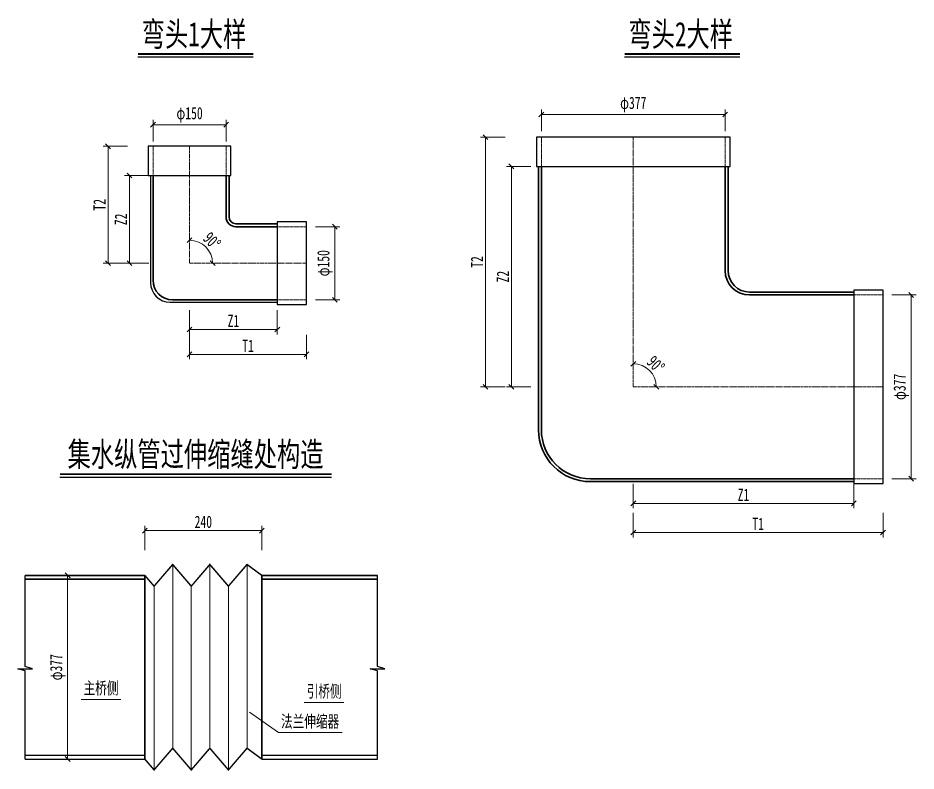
# Model space of a CAD drawing. Header units: millimetres. Extents: x 44523 to 62193, y -26655 to -567.
# Drawn here: x 50868 to 52710, y -26486 to -24940 of the extents above; entities that cross this region are included whole.
import ezdxf
from ezdxf.enums import TextEntityAlignment as Align

# ---------------------------------------------------------------- set-up
doc = ezdxf.new("R2010")
doc.units = ezdxf.units.MM
doc.linetypes.add('CENTER2', pattern=[28.575, 19.05, -3.175, 3.175, -3.175])
doc.linetypes.add('DASHED', pattern=[0.75, 0.5, -0.25])
doc.layers.get('Defpoints').update_dxf_attribs({"color": 8})
for name, color, linetype, lineweight in [('DASHED', 4, 'DASHED', 15), ('Dim', 4, 'Continuous', 15), ('中心线', 2, 'CENTER2', 15), ('文字', 7, 'Continuous', 15), ('标注线及字体', 2, 'Continuous', 15), ('细实线', 4, 'Continuous', 15), ('结构轮廓', 1, 'Continuous', 35)]:
    doc.layers.add(name, color=color, linetype=linetype, lineweight=lineweight)
doc.layers.add('泄水管', color=1, linetype='Continuous')
doc.styles.add('111', font='', dxfattribs={"width": 0.7})
doc.styles.add('BM_Dim', font='', dxfattribs={"width": 0.85})
doc.styles.get('111').set_extended_font_data('仿宋_GB2312')
doc.styles.get('BM_Dim').set_extended_font_data('仿宋_GB2312')
doc.dimstyles.new('200', dxfattribs={"dimscale": 0, "dimtxt": 2.5, "dimasz": 1, "dimexe": 1, "dimexo": 1, "dimgap": 0.6, "dimtad": 1, "dimdec": 0, "dimdsep": 46, "dimtxsty": '111', "dimblk": 'OBLIQUE', "dimcen": 0, "dimclrd": 4, "dimclre": 4, "dimclrt": 4, "dimadec": 1, "dimazin": 2, "dimtfac": 1, "dimtdec": 0, "dimtix": 1, "dimtmove": 2, "dimatfit": 3, "dimfxl": 4, "dimfxlon": 1, "dimtolj": 1, "dimlwd": -1, "dimlwe": -1, "dimarcsym": 0})

# ---------------------------------------------------------------- blocks, each defined once
blk = doc.blocks.new('_Oblique')
at = {"color": 0, "linetype": 'ByBlock', "lineweight": -2}
blk.add_line((-0.5, -0.5), (0.5, 0.5), dxfattribs=at)
blk = doc.blocks.new('*D94')
at = {"layer": 'Defpoints', "color": 0}
for p in [(51294.8, -25159.3), (51144.8, -25203.5), (51294.8, -25203.5)]:
    blk.add_point(p, dxfattribs=at)
at = {"layer": '细实线', "color": 4}
for p, q in [((51144.8, -25193.5), (51144.8, -25149.3)), ((51144.8, -25159.3), (51294.8, -25159.3)), ((51294.8, -25193.5), (51294.8, -25149.3))]:
    blk.add_line(p, q, dxfattribs=at)
at = {"layer": '细实线', "color": 4, "xscale": 10, "yscale": 10, "zscale": 10, "rotation": 180}
blk.add_blockref('_Oblique', (51144.8, -25159.3), dxfattribs=at)
at = {"layer": '细实线', "color": 4, "xscale": 10, "yscale": 10, "zscale": 10}
blk.add_blockref('_Oblique', (51294.8, -25159.3), dxfattribs=at)
at = {"layer": '细实线', "color": 4, "insert": (51219.8, -25139), "char_height": 25, "attachment_point": 5, "style": '111'}
blk.add_mtext('\\A1;φ150', dxfattribs=at)
blk = doc.blocks.new('*D95')
at = {"layer": 'Defpoints', "color": 0}
for p in [(51459.8, -25368.5), (51459.8, -25518.5), (51517.9, -25518.5)]:
    blk.add_point(p, dxfattribs=at)
at = {"layer": '细实线', "color": 4}
for p, q in [((51477.9, -25368.5), (51527.9, -25368.5)), ((51517.9, -25368.5), (51517.9, -25518.5)), ((51477.9, -25518.5), (51527.9, -25518.5))]:
    blk.add_line(p, q, dxfattribs=at)
at = {"layer": '细实线', "color": 4, "xscale": 10, "yscale": 10, "zscale": 10}
for p, rotation in [((51517.9, -25368.5), 90), ((51517.9, -25518.5), 270)]:
    blk.add_blockref('_Oblique', p, dxfattribs=dict(at, rotation=rotation))
at = {"layer": '细实线', "color": 4, "insert": (51497.6, -25443.5), "char_height": 25, "attachment_point": 5, "rotation": 90, "style": '111'}
blk.add_mtext('\\A1;φ150', dxfattribs=at)
blk = doc.blocks.new('*D96')
at = {"layer": 'Defpoints', "color": 0}
for p in [(51219.8, -25443.5), (51399.8, -25443.5), (51399.8, -25579.5)]:
    blk.add_point(p, dxfattribs=at)
at = {"layer": '细实线', "color": 4}
for p, q in [((51219.8, -25539.5), (51219.8, -25589.5)), ((51399.8, -25539.5), (51399.8, -25589.5)), ((51219.8, -25579.5), (51399.8, -25579.5))]:
    blk.add_line(p, q, dxfattribs=at)
at = {"layer": '细实线', "color": 4, "xscale": 10, "yscale": 10, "zscale": 10, "rotation": 180}
blk.add_blockref('_Oblique', (51219.8, -25579.5), dxfattribs=at)
at = {"layer": '细实线', "color": 4, "xscale": 10, "yscale": 10, "zscale": 10}
blk.add_blockref('_Oblique', (51399.8, -25579.5), dxfattribs=at)
at = {"layer": '细实线', "color": 4, "insert": (51309.8, -25561.9), "char_height": 25, "attachment_point": 5, "style": '111'}
blk.add_mtext('\\A1;Z1', dxfattribs=at)
blk = doc.blocks.new('*D97')
at = {"layer": 'Defpoints', "color": 0}
for p in [(51219.8, -25443.5), (51459.8, -25443.5), (51459.8, -25630.5)]:
    blk.add_point(p, dxfattribs=at)
at = {"layer": '细实线', "color": 4}
for p, q in [((51219.8, -25590.5), (51219.8, -25640.5)), ((51459.8, -25590.5), (51459.8, -25640.5)), ((51219.8, -25630.5), (51459.8, -25630.5))]:
    blk.add_line(p, q, dxfattribs=at)
at = {"layer": '细实线', "color": 4, "xscale": 10, "yscale": 10, "zscale": 10, "rotation": 180}
blk.add_blockref('_Oblique', (51219.8, -25630.5), dxfattribs=at)
at = {"layer": '细实线', "color": 4, "xscale": 10, "yscale": 10, "zscale": 10}
blk.add_blockref('_Oblique', (51459.8, -25630.5), dxfattribs=at)
at = {"layer": '细实线', "color": 4, "insert": (51339.8, -25612.9), "char_height": 25, "attachment_point": 5, "style": '111'}
blk.add_mtext('\\A1;T1', dxfattribs=at)
blk = doc.blocks.new('*D98')
at = {"layer": 'Defpoints', "color": 0}
for p in [(51096.5, -25263.5), (51219.8, -25263.5), (51219.8, -25443.5)]:
    blk.add_point(p, dxfattribs=at)
at = {"layer": '细实线', "color": 4}
for p, q in [((51136.5, -25263.5), (51086.5, -25263.5)), ((51096.5, -25443.5), (51096.5, -25263.5)), ((51136.5, -25443.5), (51086.5, -25443.5))]:
    blk.add_line(p, q, dxfattribs=at)
at = {"layer": '细实线', "color": 4, "xscale": 10, "yscale": 10, "zscale": 10}
for p, rotation in [((51096.5, -25263.5), 90), ((51096.5, -25443.5), 270)]:
    blk.add_blockref('_Oblique', p, dxfattribs=dict(at, rotation=rotation))
at = {"layer": '细实线', "color": 4, "insert": (51078.9, -25353.5), "char_height": 25, "attachment_point": 5, "rotation": 90, "style": '111'}
blk.add_mtext('\\A1;Z2', dxfattribs=at)
blk = doc.blocks.new('*D99')
at = {"layer": 'Defpoints', "color": 0}
for p in [(51219.8, -25203.5), (51052.6, -25443.5), (51219.8, -25443.5)]:
    blk.add_point(p, dxfattribs=at)
at = {"layer": '细实线', "color": 4}
for p, q in [((51092.6, -25203.5), (51042.6, -25203.5)), ((51052.6, -25203.5), (51052.6, -25443.5)), ((51092.6, -25443.5), (51042.6, -25443.5))]:
    blk.add_line(p, q, dxfattribs=at)
at = {"layer": '细实线', "color": 4, "xscale": 10, "yscale": 10, "zscale": 10}
for p, rotation in [((51052.6, -25203.5), 90), ((51052.6, -25443.5), 270)]:
    blk.add_blockref('_Oblique', p, dxfattribs=dict(at, rotation=rotation))
at = {"layer": '细实线', "color": 4, "insert": (51035, -25323.5), "char_height": 25, "attachment_point": 5, "rotation": 90, "style": '111'}
blk.add_mtext('\\A1;T2', dxfattribs=at)
blk = doc.blocks.new('*D100')
at = {"layer": 'Defpoints', "color": 0}
for p in [(51219.8, -25307.1), (51260.7, -25419.9), (51219.8, -25443.5), (51219.8, -25443.5), (51381.5, -25443.5)]:
    blk.add_point(p, dxfattribs=at)
at = {"layer": '细实线', "color": 4}
blk.add_arc((51219.8, -25443.5), 47.2, 0, 90, dxfattribs=at)
at = {"layer": '细实线', "color": 4, "xscale": 10, "yscale": 10, "zscale": 10}
for p, rotation in [((51219.8, -25396.3), 179.9999999999572), ((51267, -25443.5), 270)]:
    blk.add_blockref('_Oblique', p, dxfattribs=dict(at, rotation=rotation))
at = {"layer": '细实线', "color": 4, "insert": (51265.8, -25397.5), "char_height": 25, "attachment_point": 5, "rotation": 315, "style": '111'}
blk.add_mtext('\\A1;90%%d', dxfattribs=at)
blk = doc.blocks.new('*D112')
at = {"layer": 'Defpoints', "color": 0}
for p in [(50994.5, -26084), (50969.6, -26461), (50994.5, -26461)]:
    blk.add_point(p, dxfattribs=at)
at = {"layer": '细实线', "color": 4}
for p, q in [((50984.5, -26084), (50959.6, -26084)), ((50969.6, -26084), (50969.6, -26461)), ((50984.5, -26461), (50959.6, -26461))]:
    blk.add_line(p, q, dxfattribs=at)
at = {"layer": '细实线', "color": 4, "xscale": 10, "yscale": 10, "zscale": 10}
for p, rotation in [((50969.6, -26084), 90), ((50969.6, -26461), 270)]:
    blk.add_blockref('_Oblique', p, dxfattribs=dict(at, rotation=rotation))
at = {"layer": '细实线', "color": 4, "insert": (50949.4, -26272.5), "char_height": 25, "attachment_point": 5, "rotation": 90, "style": '111'}
blk.add_mtext('\\A1;φ377', dxfattribs=at)
blk = doc.blocks.new('*D113')
at = {"layer": 'Defpoints', "color": 0}
for p in [(51368, -25992.2), (51128, -26124.8), (51368, -26124.8)]:
    blk.add_point(p, dxfattribs=at)
at = {"layer": '细实线', "color": 4}
for p, q in [((51128, -26032.2), (51128, -25982.2)), ((51128, -25992.2), (51368, -25992.2)), ((51368, -26032.2), (51368, -25982.2))]:
    blk.add_line(p, q, dxfattribs=at)
at = {"layer": '细实线', "color": 4, "xscale": 10, "yscale": 10, "zscale": 10, "rotation": 180}
blk.add_blockref('_Oblique', (51128, -25992.2), dxfattribs=at)
at = {"layer": '细实线', "color": 4, "xscale": 10, "yscale": 10, "zscale": 10}
blk.add_blockref('_Oblique', (51368, -25992.2), dxfattribs=at)
at = {"layer": '细实线', "color": 4, "insert": (51248, -25974.3), "char_height": 25, "attachment_point": 5, "style": '111'}
blk.add_mtext('\\A1;240', dxfattribs=at)
blk = doc.blocks.new('*D136')
at = {"layer": 'Defpoints', "color": 0}
for p in [(52318.6, -25138.2), (51941.6, -25182.4), (52318.6, -25182.4)]:
    blk.add_point(p, dxfattribs=at)
at = {"layer": '细实线', "color": 4}
for p, q in [((51941.6, -25172.4), (51941.6, -25128.2)), ((52318.6, -25172.4), (52318.6, -25128.2)), ((51941.6, -25138.2), (52318.6, -25138.2))]:
    blk.add_line(p, q, dxfattribs=at)
at = {"layer": '细实线', "color": 4, "xscale": 10, "yscale": 10, "zscale": 10, "rotation": 180}
blk.add_blockref('_Oblique', (51941.6, -25138.2), dxfattribs=at)
at = {"layer": '细实线', "color": 4, "xscale": 10, "yscale": 10, "zscale": 10}
blk.add_blockref('_Oblique', (52318.6, -25138.2), dxfattribs=at)
at = {"layer": '细实线', "color": 4, "insert": (52130.1, -25117.9), "char_height": 25, "attachment_point": 5, "style": '111'}
blk.add_mtext('\\A1;φ377', dxfattribs=at)
blk = doc.blocks.new('*D137')
at = {"layer": 'Defpoints', "color": 0}
for p in [(52642.1, -25508.7), (52642.1, -25885.7), (52700.2, -25885.7)]:
    blk.add_point(p, dxfattribs=at)
at = {"layer": '细实线', "color": 4}
for p, q in [((52660.2, -25508.7), (52710.2, -25508.7)), ((52700.2, -25508.7), (52700.2, -25885.7)), ((52660.2, -25885.7), (52710.2, -25885.7))]:
    blk.add_line(p, q, dxfattribs=at)
at = {"layer": '细实线', "color": 4, "xscale": 10, "yscale": 10, "zscale": 10}
for p, rotation in [((52700.2, -25508.7), 90), ((52700.2, -25885.7), 270)]:
    blk.add_blockref('_Oblique', p, dxfattribs=dict(at, rotation=rotation))
at = {"layer": '细实线', "color": 4, "insert": (52679.9, -25697.2), "char_height": 25, "attachment_point": 5, "rotation": 90, "style": '111'}
blk.add_mtext('\\A1;φ377', dxfattribs=at)
blk = doc.blocks.new('*D138')
at = {"layer": 'Defpoints', "color": 0}
for p in [(52130.1, -25697.2), (52582.5, -25697.2), (52582.5, -25936.3)]:
    blk.add_point(p, dxfattribs=at)
at = {"layer": '细实线', "color": 4}
for p, q in [((52130.1, -25896.3), (52130.1, -25946.3)), ((52582.5, -25896.3), (52582.5, -25946.3)), ((52130.1, -25936.3), (52582.5, -25936.3))]:
    blk.add_line(p, q, dxfattribs=at)
at = {"layer": '细实线', "color": 4, "xscale": 10, "yscale": 10, "zscale": 10, "rotation": 180}
blk.add_blockref('_Oblique', (52130.1, -25936.3), dxfattribs=at)
at = {"layer": '细实线', "color": 4, "xscale": 10, "yscale": 10, "zscale": 10}
blk.add_blockref('_Oblique', (52582.5, -25936.3), dxfattribs=at)
at = {"layer": '细实线', "color": 4, "insert": (52356.3, -25918.6), "char_height": 25, "attachment_point": 5, "style": '111'}
blk.add_mtext('\\A1;Z1', dxfattribs=at)
blk = doc.blocks.new('*D139')
at = {"layer": 'Defpoints', "color": 0}
for p in [(52130.1, -25697.2), (52642.5, -25697.2), (52642.5, -25996)]:
    blk.add_point(p, dxfattribs=at)
at = {"layer": '细实线', "color": 4}
for p, q in [((52130.1, -25956), (52130.1, -26006)), ((52642.5, -25956), (52642.5, -26006)), ((52130.1, -25996), (52642.5, -25996))]:
    blk.add_line(p, q, dxfattribs=at)
at = {"layer": '细实线', "color": 4, "xscale": 10, "yscale": 10, "zscale": 10, "rotation": 180}
blk.add_blockref('_Oblique', (52130.1, -25996), dxfattribs=at)
at = {"layer": '细实线', "color": 4, "xscale": 10, "yscale": 10, "zscale": 10}
blk.add_blockref('_Oblique', (52642.5, -25996), dxfattribs=at)
at = {"layer": '细实线', "color": 4, "insert": (52386.3, -25978.4), "char_height": 25, "attachment_point": 5, "style": '111'}
blk.add_mtext('\\A1;T1', dxfattribs=at)
blk = doc.blocks.new('*D140')
at = {"layer": 'Defpoints', "color": 0}
for p in [(51880, -25244.8), (52130.1, -25244.8), (52130.1, -25697.2)]:
    blk.add_point(p, dxfattribs=at)
at = {"layer": '细实线', "color": 4}
for p, q in [((51920, -25244.8), (51870, -25244.8)), ((51880, -25697.2), (51880, -25244.8)), ((51920, -25697.2), (51870, -25697.2))]:
    blk.add_line(p, q, dxfattribs=at)
at = {"layer": '细实线', "color": 4, "xscale": 10, "yscale": 10, "zscale": 10}
for p, rotation in [((51880, -25244.8), 90), ((51880, -25697.2), 270)]:
    blk.add_blockref('_Oblique', p, dxfattribs=dict(at, rotation=rotation))
at = {"layer": '细实线', "color": 4, "insert": (51862.4, -25471), "char_height": 25, "attachment_point": 5, "rotation": 90, "style": '111'}
blk.add_mtext('\\A1;Z2', dxfattribs=at)
blk = doc.blocks.new('*D141')
at = {"layer": 'Defpoints', "color": 0}
for p in [(52130.1, -25184.8), (51827, -25697.2), (52130.1, -25697.2)]:
    blk.add_point(p, dxfattribs=at)
at = {"layer": '细实线', "color": 4}
for p, q in [((51867, -25184.8), (51817, -25184.8)), ((51827, -25184.8), (51827, -25697.2)), ((51867, -25697.2), (51817, -25697.2))]:
    blk.add_line(p, q, dxfattribs=at)
at = {"layer": '细实线', "color": 4, "xscale": 10, "yscale": 10, "zscale": 10}
for p, rotation in [((51827, -25184.8), 90), ((51827, -25697.2), 270)]:
    blk.add_blockref('_Oblique', p, dxfattribs=dict(at, rotation=rotation))
at = {"layer": '细实线', "color": 4, "insert": (51809.4, -25441), "char_height": 25, "attachment_point": 5, "rotation": 90, "style": '111'}
blk.add_mtext('\\A1;T2', dxfattribs=at)
blk = doc.blocks.new('*D142')
at = {"layer": 'Defpoints', "color": 0}
for p in [(52130.1, -25560.8), (52171, -25673.6), (52130.1, -25697.2), (52130.1, -25697.2), (52291.8, -25697.2)]:
    blk.add_point(p, dxfattribs=at)
at = {"layer": '细实线', "color": 4}
blk.add_arc((52130.1, -25697.2), 47.2, 0, 90, dxfattribs=at)
at = {"layer": '细实线', "color": 4, "xscale": 10, "yscale": 10, "zscale": 10}
for p, rotation in [((52130.1, -25650), 179.9999999999572), ((52177.3, -25697.2), 270)]:
    blk.add_blockref('_Oblique', p, dxfattribs=dict(at, rotation=rotation))
at = {"layer": '细实线', "color": 4, "insert": (52176.1, -25651.1), "char_height": 25, "attachment_point": 5, "rotation": 315, "style": '111'}
blk.add_mtext('\\A1;90%%d', dxfattribs=at)

msp = doc.modelspace()

# ---------------------------------------------------------------- linework, layer by layer
at = {"color": 4}
for p, q in [((51113.8, -25020.1), (51350.3, -25020.1)), ((52112.4, -25020.1), (52348.9, -25020.1)), ((50953.9, -25882.6), (51511.1, -25882.6))]:
    msp.add_line(p, q, dxfattribs=at)
at = {"color": 6, "const_width": 3.6}
for points in [[(51113.8, -25014.1), (51350.3, -25014.1)], [(52112.4, -25014.1), (52348.9, -25014.1)], [(50953.9, -25876.6), (51511.1, -25876.6)]]:
    msp.add_lwpolyline(points, dxfattribs=at)
at = {"color": 4}
for points in [[(50882.8, -26461), (50882.8, -26280), (50867.8, -26275.5), (50897.8, -26275.5), (50882.8, -26271), (50882.8, -26265), (50882.8, -26084)], [(51605.1, -26461), (51605.1, -26280), (51590.1, -26275.5), (51620.1, -26275.5), (51605.1, -26271), (51605.1, -26265), (51605.1, -26084)]]:
    msp.add_lwpolyline(points, dxfattribs=at)
at = {"layer": 'DASHED', "ltscale": 0.02}
for p, q in [((51941.6, -25244.8), (51941.6, -25184.8)), ((52318.6, -25244.8), (52318.6, -25184.8)), ((51144.8, -25263.5), (51144.8, -25203.5)), ((51294.8, -25263.5), (51294.8, -25203.5)), ((51459.8, -25368.5), (51399.8, -25368.5)), ((52642.5, -25508.7), (52582.5, -25508.7)), ((51459.8, -25518.5), (51399.8, -25518.5)), ((52642.5, -25885.7), (52582.5, -25885.7))]:
    msp.add_line(p, q, dxfattribs=at)
at = {"layer": 'Dim'}
for p, q in [((51078.5, -26338.4), (50997.2, -26338.4)), ((51536.4, -26344.7), (51455, -26344.7)), ((51533.2, -26406.6), (51402.1, -26406.6))]:
    msp.add_line(p, q, dxfattribs=at)
at = {"layer": '中心线', "ltscale": 0.3}
for p, q in [((52130.1, -25184.8), (52130.1, -25697.2)), ((51219.8, -25203.5), (51219.8, -25443.5)), ((51219.8, -25443.5), (51459.8, -25443.5)), ((52130.1, -25697.2), (52642.5, -25697.2))]:
    msp.add_line(p, q, dxfattribs=at)
at = {"layer": '泄水管', "ltscale": 0.02}
for p, q in [((50882.8, -26453), (51128, -26453)), ((51368, -26453), (51605.1, -26453)), ((50882.8, -26461), (51128, -26461)), ((51368, -26461), (51605.1, -26461))]:
    msp.add_line(p, q, dxfattribs=at)
for points in [[(51931.6, -25244.8), (52328.6, -25244.8), (52328.6, -25184.8), (51931.6, -25184.8)], [(51134.8, -25263.5), (51304.8, -25263.5), (51304.8, -25203.5), (51134.8, -25203.5)], [(51459.8, -25528.5), (51459.8, -25358.5), (51399.8, -25358.5), (51399.8, -25528.5)], [(52642.5, -25895.7), (52642.5, -25498.7), (52582.5, -25498.7), (52582.5, -25895.7)]]:
    msp.add_lwpolyline(points, close=True, dxfattribs=at)
for points in [[(51299.8, -25203.5), (51139.8, -25203.5)], [(51139.8, -25263.5), (51139.8, -25483.5)], [(51179.8, -25523.5), (51399.8, -25523.5)]]:
    msp.add_lwpolyline(points, dxfattribs=at)
msp.add_arc((51179.8, -25483.5), 40, 180, 270, dxfattribs=at)
at = {"layer": '细实线'}
for p, q in [((51185.2, -26061.7), (51185.2, -26438.7)), ((51261.4, -26061.7), (51261.4, -26438.7)), ((51337.7, -26061.7), (51337.7, -26438.7)), ((51147, -26106.2), (51147, -26483.2)), ((51223.3, -26106.2), (51223.3, -26483.2)), ((51299.5, -26106.2), (51299.5, -26483.2)), ((51402.1, -26406.6), (51342.5, -26364.5))]:
    msp.add_line(p, q, dxfattribs=at)
at = {"layer": '细实线', "const_width": 3}
for points in [[(51128, -26084), (51147, -26106.2), (51185.2, -26061.7), (51223.3, -26106.2), (51261.4, -26061.7), (51299.5, -26106.2), (51337.7, -26061.7), (51368, -26084)], [(51128, -26461), (51147, -26483.2), (51185.2, -26438.7), (51223.3, -26483.2), (51261.4, -26438.7), (51299.5, -26483.2), (51337.7, -26438.7), (51368, -26461)]]:
    msp.add_lwpolyline(points, dxfattribs=at)
at = {"layer": '结构轮廓'}
for p, q in [((51935.6, -25244.8), (51935.6, -25785.2)), ((51941.6, -25244.8), (51941.6, -25785.2)), ((52318.6, -25244.8), (52318.6, -25458.4)), ((52324.6, -25244.8), (52324.6, -25458.4)), ((51144.8, -25263.5), (51144.8, -25478.5)), ((51294.8, -25263.5), (51294.8, -25348.5)), ((51300.8, -25263.5), (51300.8, -25348.5)), ((51314.8, -25362.5), (51399.8, -25362.5)), ((51314.8, -25368.5), (51399.8, -25368.5)), ((52368.8, -25502.7), (52582.5, -25502.7)), ((52368.8, -25508.7), (52582.5, -25508.7)), ((51184.8, -25518.5), (51399.8, -25518.5)), ((52042.1, -25885.7), (52582.5, -25885.7)), ((52042.1, -25891.7), (52582.5, -25891.7)), ((50882.8, -26084), (51128, -26084)), ((51128, -26084), (51128, -26461)), ((51368, -26084), (51368, -26461)), ((51368, -26084), (51605.1, -26084)), ((50882.8, -26092), (51128, -26092)), ((51368, -26092), (51605.1, -26092))]:
    msp.add_line(p, q, dxfattribs=at)
for centre, radius in [((51314.8, -25348.5), 20), ((51314.8, -25348.5), 14), ((52368.8, -25458.4), 50.3), ((52368.8, -25458.4), 44.3), ((51184.8, -25478.5), 40), ((52042.1, -25785.2), 106.5), ((52042.1, -25785.2), 100.5)]:
    msp.add_arc(centre, radius, 180, 270, dxfattribs=at)

# ---------------------------------------------------------------- texts
at = {"layer": '文字', "style": 'BM_Dim', "width": 0.7}
for s, p in [('主桥侧', (51002.4, -26327.9)), ('引桥侧', (51460.2, -26334.3)), ('法兰伸缩器', (51407.4, -26396.1))]:
    msp.add_text(s, height=25, dxfattribs=at).set_placement(p)
at = {"layer": '标注线及字体', "color": 0, "style": '111', "width": 0.7}
for s, p in [('弯头1大样', (51228.9, -24972)), ('弯头2大样', (52227.4, -24972)), ('集水纵管过伸缩缝处构造', (51232.1, -25834.5))]:
    msp.add_text(s, height=50, dxfattribs=at).set_placement(p, align=Align.MIDDLE)

# ---------------------------------------------------------------- dimensions: what is measured, and where the dimension line sits
at = {"layer": '细实线'}
for base, p1, p2, text, override, picture, middle in [((52318.6, -25138.2), (51941.6, -25182.4), (52318.6, -25182.4), 'φ<>', {"dimscale": 10, "dimtxsty": '111', "dimblk": 'Oblique'}, '*D136', (52130.1, -25117.9)), ((51294.8, -25159.3), (51144.8, -25203.5), (51294.8, -25203.5), 'φ<>', {"dimscale": 10, "dimtxsty": '111', "dimblk": 'Oblique'}, '*D94', (51219.8, -25139)), ((51399.8, -25579.5), (51219.8, -25443.5), (51399.8, -25443.5), 'Z1', {"dimscale": 10, "dimblk": 'Oblique'}, '*D96', (51309.8, -25561.9)), ((51459.8, -25630.5), (51219.8, -25443.5), (51459.8, -25443.5), 'T1', {"dimscale": 10, "dimblk": 'Oblique'}, '*D97', (51339.8, -25612.9)), ((52582.5, -25936.3), (52130.1, -25697.2), (52582.5, -25697.2), 'Z1', {"dimscale": 10, "dimblk": 'Oblique'}, '*D138', (52356.3, -25918.6)), ((52642.5, -25996), (52130.1, -25697.2), (52642.5, -25697.2), 'T1', {"dimscale": 10, "dimblk": 'Oblique'}, '*D139', (52386.3, -25978.4))]:
    dim = msp.add_linear_dim(base=base, p1=p1, p2=p2, text=text, dimstyle='200', override=override, dxfattribs=at)
    dim.commit()
    dim.dimension.update_dxf_attribs({"geometry": picture, "text_midpoint": middle})
for base, p1, p2, text, override, picture, middle in [((51827, -25697.2), (52130.1, -25184.8), (52130.1, -25697.2), 'T2', {"dimscale": 10, "dimblk": 'Oblique'}, '*D141', (51809.4, -25441)), ((51052.6, -25443.5), (51219.8, -25203.5), (51219.8, -25443.5), 'T2', {"dimscale": 10, "dimblk": 'Oblique'}, '*D99', (51035, -25323.5)), ((51880, -25244.8), (52130.1, -25697.2), (52130.1, -25244.8), 'Z2', {"dimscale": 10, "dimblk": 'Oblique'}, '*D140', (51862.4, -25471)), ((51096.5, -25263.5), (51219.8, -25443.5), (51219.8, -25263.5), 'Z2', {"dimscale": 10, "dimblk": 'Oblique'}, '*D98', (51078.9, -25353.5)), ((51517.9, -25518.5), (51459.8, -25368.5), (51459.8, -25518.5), 'φ<>', {"dimscale": 10, "dimblk": 'Oblique'}, '*D95', (51497.6, -25443.5)), ((52700.2, -25885.7), (52642.1, -25508.7), (52642.1, -25885.7), 'φ<>', {"dimscale": 10, "dimblk": 'Oblique'}, '*D137', (52679.9, -25697.2)), ((50969.6, -26461), (50994.5, -26084), (50994.5, -26461), 'φ<>', {"dimscale": 10, "dimtxsty": '111', "dimblk": 'Oblique'}, '*D112', (50949.4, -26272.5))]:
    dim = msp.add_linear_dim(base=base, p1=p1, p2=p2, angle=90, text=text, dimstyle='200', override=override, dxfattribs=at)
    dim.commit()
    dim.dimension.update_dxf_attribs({"geometry": picture, "text_midpoint": middle})
for base, line1, line2, picture, middle in [((51260.7, -25419.9), ((51381.5, -25443.5), (51219.8, -25443.5)), ((51219.8, -25443.5), (51219.8, -25307.1)), '*D100', (51265.8, -25397.5)), ((52171, -25673.6), ((52291.8, -25697.2), (52130.1, -25697.2)), ((52130.1, -25697.2), (52130.1, -25560.8)), '*D142', (52176.1, -25651.1))]:
    dim = msp.add_angular_dim_2l(base=base, line1=line1, line2=line2, dimstyle='200', override={"dimscale": 10, "dimblk": 'Oblique'}, dxfattribs=at)
    dim.commit()
    dim.dimension.update_dxf_attribs({"geometry": picture, "text_midpoint": middle})
dim = msp.add_linear_dim(base=(51368, -25992.2), p1=(51128, -26124.8), p2=(51368, -26124.8), dimstyle='200', override={"dimscale": 10, "dimblk": 'Oblique'}, dxfattribs=at)
dim.commit()
dim.dimension.update_dxf_attribs({"geometry": '*D113', "text_midpoint": (51248, -25974.3)})

doc.saveas('drawing.dxf')
